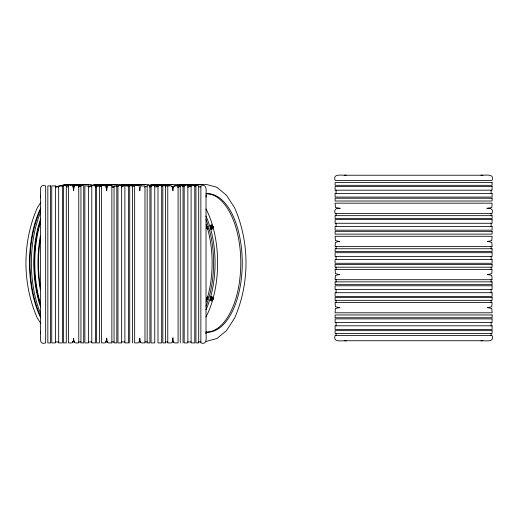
<?xml version="1.0" encoding="UTF-8"?>
<svg xmlns="http://www.w3.org/2000/svg" width="518" height="518" viewBox="0 0 518 518"><rect width="100%" height="100%" fill="white"/><g stroke="black" fill="none" stroke-linecap="round" stroke-linejoin="round"><path stroke-width="0.78" d="M40.365 197.06C41.103 193.331 38.06 183.314 45.668 185.923L45.668 342.916C38.06 345.525 41.103 335.502 40.365 331.779M206.17 331.779C205.432 335.502 208.476 345.525 200.867 342.916L200.867 185.923C208.476 183.314 205.432 193.331 206.17 197.06M74.197 186.642L73.517 190.592M107.297 186.642L106.624 190.592M73.032 342.191L73.705 338.248M106.132 342.191L106.812 338.248M173.504 186.642L172.831 190.592M139.238 342.191L139.912 338.248M172.339 342.191L173.018 337.606M208.003 228.296L206.941 228.296L206.604 227.124L206.941 225.952M206.941 299.916L206.604 298.744L206.941 297.572L207.996 297.572M140.52 186.409L139.724 190.592M40.825 202.396L37.322 207.77C22.157 242.353 22.157 283.508 37.322 318.097L40.825 323.472M211.072 226.444L211.655 225.77L212.464 225.77L213.047 226.444L213.047 227.803L212.464 228.477L211.655 228.477L211.072 227.803L211.072 226.444L211.875 226.444L212.464 225.77M211.066 298.07L211.655 297.39L212.464 297.39L213.047 298.07L213.047 299.423L212.464 300.097L211.655 300.097L211.066 299.423L211.066 298.07L211.875 298.07L212.464 297.39M173.621 186.409L174.618 185.923L178.075 185.923L178.075 342.916L174.618 342.916L173.621 342.43M72.915 342.43L71.918 342.916L68.46 342.916L68.46 185.923M106.015 342.43L105.018 342.916L101.56 342.916L101.56 185.923M139.122 342.43L138.125 342.916L134.661 342.916L134.661 185.923M172.222 342.43L171.225 342.916L167.767 342.916L167.767 185.923L171.225 185.923L172.222 186.409M55.355 187.14L65.514 184.466M112.691 187.14L114.258 186.733M115.818 186.318L122.85 184.466M171.594 186.733L180.186 184.466M206.17 341.427L216.997 338.481L226.431 330.665L234.615 318.097C249.786 283.508 249.786 242.353 234.615 207.77L226.431 195.202L216.815 187.238L206.429 184.466L203.179 184.434A78.496 39.251 90 0 0 194.541 186.357M141.22 185.956L144.975 185.923L144.975 342.916L141.518 342.916L140.52 342.43M346.244 175.084C342.515 175.822 332.498 172.779 335.107 180.387L492.1 180.387C494.709 172.779 484.693 175.822 480.963 175.084M480.963 340.889C484.693 340.158 494.709 343.201 492.1 335.593L335.107 335.593C332.498 343.201 342.515 340.158 346.244 340.889M344.373 175.233L482.834 175.233M91.498 184.434L88.507 184.434A78.496 39.251 90 0 0 78.347 187.108M120.17 184.434L117.172 184.434A78.496 39.251 90 0 0 110.088 185.722M148.834 184.434L145.843 184.434A78.496 39.251 90 0 0 138.753 185.722M177.506 184.434L174.508 184.434A78.496 39.251 90 0 0 165.106 186.72M55.445 186.894L58.676 186.894M111.869 186.894L114.044 186.894M198.698 186.894L200.867 186.894M340.417 208.242C336.57 207.854 333.598 209.039 335.107 213.487L492.1 213.487C493.602 209.039 490.637 207.854 486.79 208.242M339.776 208.43L335.392 207.453L335.107 203.179L492.1 203.179L491.815 207.453L487.432 208.43M212.244 226.444L213.047 226.444M206.604 227.124L207.66 227.124M211.072 227.803L211.875 227.803L212.464 228.477M212.244 227.803L213.047 227.803M339.776 241.343L335.392 242.32L335.107 246.594L492.1 246.594L491.815 242.32L487.432 241.343M339.776 241.53L335.392 240.553L335.107 236.279L492.1 236.279L491.815 240.553L487.432 241.53M339.776 274.449L335.392 275.421L335.107 279.694L492.1 279.694L491.815 275.421L487.432 274.449M339.776 274.637L335.392 273.659L335.107 269.386L492.1 269.386L491.815 273.659L487.432 274.637M212.244 298.07L213.047 298.07M206.922 297.954A0.874 0.434 -90 0 0 206.669 298.782L207.66 298.744M211.066 299.423L211.875 299.423L212.464 300.097M212.244 299.423L213.047 299.423M339.776 307.55L335.392 308.527L335.107 312.801L492.1 312.801L491.815 308.527L487.432 307.55M339.776 307.737L335.392 306.76L335.107 302.486L492.1 302.486L491.815 306.76L487.432 307.737M344.373 340.747L482.834 340.747M55.445 341.938L58.676 341.938M78.768 341.938L80.944 341.938M88.552 341.938L91.777 341.938M111.869 341.938L114.044 341.938M121.652 341.938L124.883 341.938M144.975 341.938L147.144 341.938M165.592 341.938L167.767 341.938M187.859 341.938L191.09 341.938M198.698 341.938L200.867 341.938M107.414 342.43L108.411 342.916L111.869 342.916L111.869 185.923M74.314 342.43L75.311 342.916L78.768 342.916L78.768 185.923M139.122 186.409L139.912 190.592M172.339 186.642L173.018 190.592M173.504 342.191L172.831 338.248M106.132 186.642L106.812 190.592M140.404 342.191L139.724 338.248M73.032 186.642L73.705 190.592M107.297 342.191L106.624 338.248M74.197 342.191L73.517 338.248M491.129 190.171L491.129 193.395M491.129 213.487L491.129 215.663M491.129 223.271L491.129 226.502M491.129 246.594L491.129 248.763M491.129 256.378L491.129 259.602M491.129 267.21L491.129 269.386M491.129 279.694L491.129 281.87M491.129 289.478L491.129 292.709M491.129 300.317L491.129 302.486M491.129 322.578L491.129 325.809M491.129 333.417L491.129 335.593M336.078 190.171L336.078 193.395M336.078 213.487L336.078 215.663M336.078 223.271L336.078 226.502M336.078 246.594L336.078 248.763M336.078 256.378L336.078 259.602M336.078 267.21L336.078 269.386M336.078 279.694L336.078 281.87M336.078 289.478L336.078 292.709M336.078 300.317L336.078 302.486M336.078 322.578L336.078 325.809M336.078 333.417L336.078 335.593M211.875 226.444L211.875 227.803M211.875 298.07L211.875 299.423M206.028 195.189L206.028 333.65M198.698 185.923L198.698 342.916L195.934 342.916L195.934 185.923M194.774 185.923L194.774 342.916L191.09 342.916L191.09 185.923M187.859 185.923L187.859 342.916L184.168 342.916L184.168 185.923M183.016 185.923L183.016 342.916M180.251 185.923L180.251 342.916M165.592 185.923L165.592 342.916L162.827 342.916L162.827 185.923M161.674 185.923L161.674 342.916L157.984 342.916L157.984 185.923M154.759 185.923L154.759 342.916L151.068 342.916L151.068 185.923M149.916 185.923L149.916 342.916L147.144 342.916L147.144 185.923M132.491 185.923L132.491 342.916M129.727 185.923L129.727 342.916M121.652 185.923L121.652 342.916L117.962 342.916L117.962 185.923M95.467 185.923L95.467 342.916L91.777 342.916L91.777 185.923M83.709 185.923L83.709 342.916L80.944 342.916L80.944 185.923M66.285 185.923L66.285 342.916L63.52 342.916L63.52 185.923M40.508 195.189L40.508 333.65M173.724 341.414A78.496 39.251 90 0 1 172.151 341.291M206.216 224.288A69.231 34.615 90 0 1 206.216 301.58M205.989 219.658A69.231 34.615 90 0 1 205.989 306.209M154.61 186.357A78.496 39.251 90 0 1 165.598 184.576M144.613 187.108A78.496 39.251 90 0 1 156.339 184.499M165.54 185.722A78.496 39.251 90 0 1 172.63 184.434M161.597 186.357A78.496 39.251 90 0 1 170.228 184.434M161.37 186.027A78.496 39.251 90 0 1 169.231 184.434M155.879 187.108A78.496 39.251 90 0 1 166.038 184.434M156.242 186.681A77.525 38.759 90 0 1 158.573 185.975M160.133 185.658A77.525 38.759 90 0 1 163.241 185.412M149.89 187.108A78.496 39.251 90 0 1 151.411 186.357M152.959 185.722A78.496 39.251 90 0 1 160.049 184.434M149.65 186.72A78.496 39.251 90 0 1 159.045 184.434M149.566 185.722A78.496 39.251 90 0 1 156.65 184.434M107.129 341.368A78.496 39.251 90 0 1 105.549 341.174M99.301 186.72A78.496 39.251 90 0 1 108.702 184.434M95.746 187.108A78.496 39.251 90 0 1 97.274 186.357M98.821 185.722A78.496 39.251 90 0 1 108.262 184.576M107.472 341.368A78.496 39.251 90 0 1 105.905 341.427M105.892 186.72A78.496 39.251 90 0 1 116.861 184.499M88.034 186.72A78.496 39.251 90 0 1 99.003 184.499M105.789 187.807A78.496 39.251 90 0 1 107.012 187.108M105.031 186.027A78.496 39.251 90 0 1 112.892 184.434M104.811 185.722A78.496 39.251 90 0 1 111.894 184.434M98.906 186.681A77.525 38.759 90 0 1 105.905 185.412M94.846 186.027A78.496 39.251 90 0 1 102.706 184.434M94.626 185.722A78.496 39.251 90 0 1 101.709 184.434M89.154 187.108A78.496 39.251 90 0 1 99.314 184.434M206.941 227.991A0.874 0.434 -90 0 1 206.546 227.156A0.874 0.434 -90 0 1 206.909 226.256M206.915 227.803A0.725 0.363 -90 0 1 206.682 227.052A0.725 0.363 -90 0 1 206.986 226.405A0.725 0.363 -90 0 0 206.552 227.143A0.725 0.363 -90 0 0 206.98 227.836A0.874 0.434 -90 0 1 206.954 226.45M206.954 227.939A0.874 0.434 -90 0 1 206.669 227.156A0.874 0.434 -90 0 1 206.928 226.327M206.96 227.713A0.725 0.363 -90 0 1 206.941 226.56M206.928 226.936A0.725 0.363 -90 0 0 206.928 227.311A0.874 0.434 -90 0 1 206.947 226.819M211.616 227.849A0.725 0.363 -90 0 1 211.441 227.713M211.422 226.56A0.725 0.363 -90 0 1 211.59 226.405M212.555 228.166A2.085 1.042 -90 0 1 210.981 228.723A2.085 1.042 -90 0 1 210.981 225.524A2.085 1.042 -90 0 1 212.555 226.081M212.658 226.586A2.085 1.042 -90 0 1 212.658 227.661M212.367 228.166A2.085 1.042 -90 0 1 210.794 228.723A2.085 1.042 -90 0 1 210.794 225.524A2.085 1.042 -90 0 1 212.367 226.081M208.009 228.93A2.085 1.042 -90 0 1 207.627 228.166M208.068 229.137A2.085 1.042 -90 0 1 207.329 226.586M206.941 299.618A0.874 0.434 -90 0 1 206.546 298.782A0.874 0.434 -90 0 1 206.909 297.882M206.915 299.43A0.725 0.363 -90 0 1 206.682 298.679A0.725 0.363 -90 0 1 206.98 298.031A0.725 0.363 -90 0 0 206.552 298.769A0.725 0.363 -90 0 0 206.98 299.462A0.874 0.434 -90 0 1 206.954 298.077M206.954 299.566A0.874 0.434 -90 0 1 206.669 298.782M206.96 299.339A0.725 0.363 -90 0 1 206.941 298.187M206.928 298.556A0.725 0.363 -90 0 0 206.928 298.931A0.874 0.434 -90 0 1 206.947 298.446M211.616 299.469A0.725 0.363 -90 0 1 211.37 299.203M212.555 299.786A2.085 1.042 -90 0 1 210.794 299.941A2.085 1.042 -90 0 1 211.467 296.691A2.085 1.042 -90 0 1 212.658 299.281M212.367 299.786A2.085 1.042 -90 0 1 210.943 300.55A2.085 1.042 -90 0 1 210.561 297.701A2.085 1.042 -90 0 1 211.985 296.937M212.199 297.267A2.085 1.042 -90 0 1 212.471 298.206M207.627 297.701A2.085 1.042 -90 0 1 208.003 296.937M207.329 299.281A2.085 1.042 -90 0 1 208.068 296.73M206.138 193.771A69.231 34.615 90 0 1 242.256 262.93A69.231 34.615 90 0 1 206.138 332.096M206.164 193.706A69.231 34.615 90 0 1 240.779 262.93A69.231 34.615 90 0 1 206.164 332.161M205.911 216.032A69.231 34.615 90 0 1 205.911 309.835M194.211 185.722A78.496 39.251 90 0 1 202.862 184.499M182.511 186.72A78.496 39.251 90 0 1 194.269 184.576M172.054 187.807A78.496 39.251 90 0 1 173.277 187.108M176.353 185.722A78.496 39.251 90 0 1 185.01 184.499M188.74 187.108A78.496 39.251 90 0 1 198.899 184.434M187.743 187.108A78.496 39.251 90 0 1 197.902 184.434M187.62 185.722A78.496 39.251 90 0 1 194.703 184.434M188.798 185.658A77.525 38.759 90 0 1 191.906 185.412M178.555 187.108A78.496 39.251 90 0 1 188.714 184.434M177.557 187.108A78.496 39.251 90 0 1 187.717 184.434M178.237 185.722A78.496 39.251 90 0 1 185.321 184.434M205.963 208.916A74.275 37.141 90 0 1 205.963 316.945M40.398 287.03A77.525 38.759 90 0 1 40.398 238.837M72.565 185.975A77.525 38.759 90 0 1 77.234 185.412M40.352 289.763A78.496 39.251 90 0 1 40.352 236.104M67.081 187.108A78.496 39.251 90 0 1 68.603 186.357M70.15 185.722A78.496 39.251 90 0 1 79.597 184.576M74.042 341.427A78.496 39.251 90 0 1 72.475 341.368M40.521 303.775A78.496 39.251 90 0 1 40.521 222.093M66.181 186.027A78.496 39.251 90 0 1 74.042 184.434M40.43 304.824A77.525 38.759 90 0 1 40.43 221.037M40.533 306.915A78.496 39.251 90 0 1 40.533 218.952M65.961 185.722A78.496 39.251 90 0 1 73.044 184.434M74.611 341.368A78.496 39.251 90 0 1 73.044 341.427M40.385 312.924A78.496 39.251 90 0 1 40.385 212.943M62.011 186.357A78.496 39.251 90 0 1 70.649 184.434M40.715 316.44A77.525 38.759 90 0 1 40.715 209.421M40.689 317.78A78.496 39.251 90 0 1 40.689 208.087M61.681 185.722A78.496 39.251 90 0 1 70.338 184.499M78.762 186.027A78.496 39.251 90 0 1 88.189 184.499M77.143 185.722A78.496 39.251 90 0 1 84.227 184.434M73.07 187.108A78.496 39.251 90 0 1 74.592 186.357M76.146 185.722A78.496 39.251 90 0 1 83.23 184.434M72.17 186.027A78.496 39.251 90 0 1 80.031 184.434M140.779 341.414A78.496 39.251 90 0 1 139.206 341.291M132.161 186.72A78.496 39.251 90 0 1 141.563 184.434M140.566 341.427A78.496 39.251 90 0 1 138.992 341.368M131.928 186.357A78.496 39.251 90 0 1 140.566 184.434M136.875 185.722A78.496 39.251 90 0 1 145.526 184.499M127.486 185.722A78.496 39.251 90 0 1 136.143 184.499M127.972 186.72A78.496 39.251 90 0 1 137.367 184.434M131.462 185.658A77.525 38.759 90 0 1 134.57 185.412M121.218 187.108A78.496 39.251 90 0 1 131.378 184.434M121.743 186.357A78.496 39.251 90 0 1 130.381 184.434M120.901 185.722A78.496 39.251 90 0 1 127.985 184.434M116.699 186.72A78.496 39.251 90 0 1 126.101 184.434M492.1 182.556L335.107 182.556L335.107 185.327L492.1 185.327L492.1 182.556M50.602 185.923L47.837 185.923L47.837 342.916L50.602 342.916L50.602 185.923M55.445 185.923L51.755 185.923L51.755 342.916L55.445 342.916L55.445 185.923M62.367 185.923L58.676 185.923L58.676 342.916L62.367 342.916L62.367 185.923M88.552 185.923L84.861 185.923L84.861 342.916L88.552 342.916L88.552 185.923M99.391 185.923L96.62 185.923L96.62 342.916L99.391 342.916L99.391 185.923M116.809 185.923L114.044 185.923L114.044 342.916L116.809 342.916L116.809 185.923M128.574 185.923L124.883 185.923L124.883 342.916L128.574 342.916L128.574 185.923M492.1 186.48L335.107 186.48L335.107 190.171L492.1 190.171L492.1 186.48M492.1 193.395L335.107 193.395L335.107 197.086L492.1 197.086L492.1 193.395M492.1 198.239L335.107 198.239L335.107 201.003L492.1 201.003L492.1 198.239M492.1 215.663L335.107 215.663L335.107 218.428L492.1 218.428L492.1 215.663M492.1 219.58L335.107 219.58L335.107 223.271L492.1 223.271L492.1 219.58M492.1 226.502L335.107 226.502L335.107 230.186L492.1 230.186L492.1 226.502M492.1 231.345L335.107 231.345L335.107 234.11L492.1 234.11L492.1 231.345M492.1 248.763L335.107 248.763L335.107 251.534L492.1 251.534L492.1 248.763M492.1 252.687L335.107 252.687L335.107 256.378L492.1 256.378L492.1 252.687M492.1 259.602L335.107 259.602L335.107 263.293L492.1 263.293L492.1 259.602M492.1 264.445L335.107 264.445L335.107 267.21L492.1 267.21L492.1 264.445M492.1 281.87L335.107 281.87L335.107 284.635L492.1 284.635L492.1 281.87M492.1 285.787L335.107 285.787L335.107 289.478L492.1 289.478L492.1 285.787M492.1 292.709L335.107 292.709L335.107 296.393L492.1 296.393L492.1 292.709M492.1 297.546L335.107 297.546L335.107 300.317L492.1 300.317L492.1 297.546M492.1 314.97L335.107 314.97L335.107 317.741L492.1 317.741L492.1 314.97M492.1 318.894L335.107 318.894L335.107 322.578L492.1 322.578L492.1 318.894M492.1 325.809L335.107 325.809L335.107 329.5L492.1 329.5L492.1 325.809M492.1 330.652L335.107 330.652L335.107 333.417L492.1 333.417L492.1 330.652"/></g></svg>
